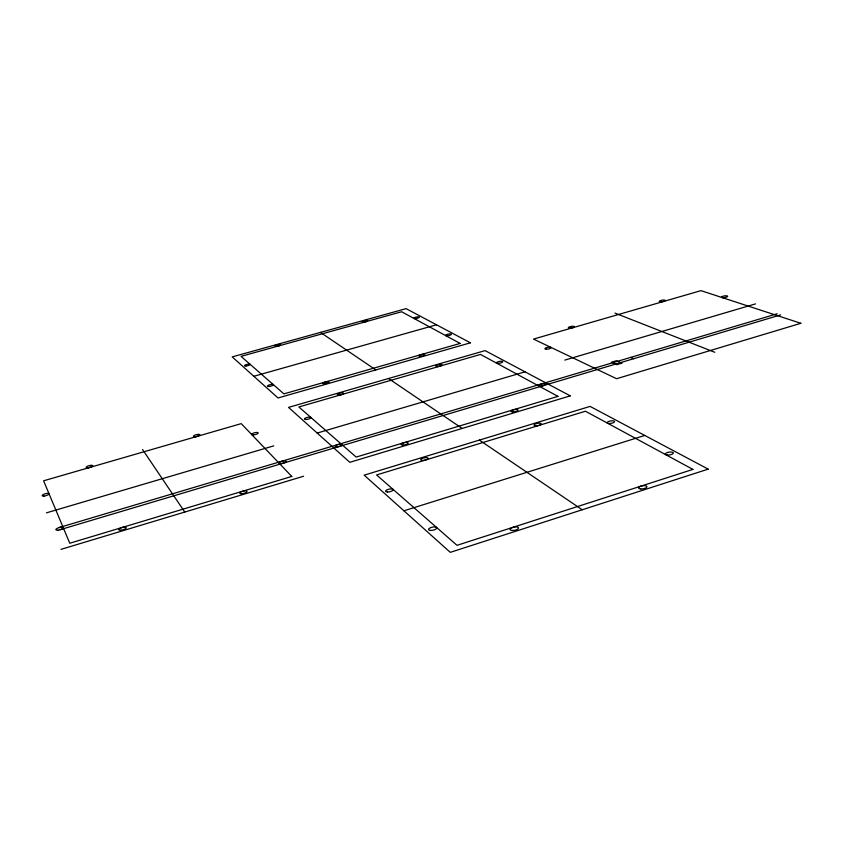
<?xml version="1.0" encoding="UTF-8"?>
<svg xmlns="http://www.w3.org/2000/svg" width="843" height="843" viewBox="0 0 843 843"><rect width="100%" height="100%" fill="white"/><g stroke="black" fill="none" stroke-linecap="round" stroke-linejoin="round"><path stroke-width="1.26" d="M403.913 510.795L644.779 435.452M60.97 549.373L303.606 476.232M59.99 529.741L780.618 314.903M59.094 527.57L777.162 313.775M46.439 512.85L273.754 445.863M317.189 433.06L525.01 371.826M564.799 360.098L755.528 303.891M253.827 376.284L436.505 324.797M614.968 313.101L714.78 352.29M630.606 357.411L633.609 358.728M320.456 332.405L375.83 369.929M388.507 378.518L462.185 428.434M479.393 440.099L582.228 509.773M142.572 449.54L184.765 512.059M692.914 469.403L457.011 545.326L376.579 474.957L585.453 411.236L692.914 469.403M708.173 469.129L450.278 552.355L364.165 475.167L590.089 406.4L708.173 469.129M570.258 395.862L349.813 462.312L288.538 407.39L485.094 350.614L570.258 395.862M291.783 476.443L69.769 543.24L43.604 480.805L241.246 423.629L291.783 476.443M557.961 396.368L356.146 457.075L298.865 406.958L480.478 354.429L557.961 396.368M800.85 323.291L616.602 378.718L533.514 339.086L700.965 290.645L800.85 323.291M621.807 363.175L616.77 364.682L611.386 362.216L616.391 360.72L621.807 363.175M460.13 343.428L283.901 393.871L241.035 356.368L401.626 311.762L460.13 343.428M470.415 342.816L278.032 397.97L232.204 356.895L406.094 308.643L470.415 342.816M403.007 445.072A3.625 1.149 -11.9 0 0 408.181 442.996A3.625 1.149 -11.9 0 0 402.722 443.102A3.625 1.149 -11.9 0 0 403.007 445.072M512.86 411.911A3.551 1.096 -10.6 0 0 517.992 410.014A3.551 1.096 -10.6 0 0 512.628 410.014A3.551 1.096 -10.6 0 0 512.86 411.911M498.065 363.386A3.214 0.896 -10.7 0 0 502.723 361.742A3.214 0.896 -10.7 0 0 497.907 361.837A3.214 0.896 -10.7 0 0 498.065 363.386M540.015 386.168A3.425 1.012 -10.3 0 0 545.126 384.45A3.425 1.012 -10.3 0 0 540.11 384.355A3.425 1.012 -10.3 0 0 540.015 386.168M338.897 395.093A3.203 0.896 -12.4 0 0 343.586 393.344A3.203 0.896 -12.4 0 0 338.854 393.512A3.203 0.896 -12.4 0 0 338.897 395.093M437.401 366.547A3.151 0.864 -11.4 0 0 442.059 364.935A3.151 0.864 -11.4 0 0 437.433 365.019A3.151 0.864 -11.4 0 0 437.401 366.547M336.789 446.864A3.551 1.096 -12.7 0 0 341.973 444.841A3.551 1.096 -12.7 0 0 336.757 444.935A3.551 1.096 -12.7 0 0 336.789 446.864M306.178 419.477A3.33 0.959 -12.8 0 0 310.888 417.57A3.33 0.959 -12.8 0 0 305.851 417.854A3.33 0.959 -12.8 0 0 306.178 419.477M546.38 349.234A3.193 0.885 -10.3 0 0 551.132 347.685A3.193 0.885 -10.3 0 0 546.443 347.674A3.193 0.885 -10.3 0 0 546.38 349.234M660.68 301.868A3.056 0.79 -9.2 0 0 665.253 300.508A3.056 0.79 -9.2 0 0 660.764 300.477A3.056 0.79 -9.2 0 0 660.68 301.868M569.857 328.19A3.087 0.822 -10 0 0 574.42 326.715A3.087 0.822 -10 0 0 569.847 326.747A3.087 0.822 -10 0 0 569.857 328.19M723.083 297.632A3.14 0.811 -8.6 0 0 727.688 296.241A3.14 0.811 -8.6 0 0 722.978 296.22A3.14 0.811 -8.6 0 0 723.083 297.632M245.956 365.988A2.898 0.727 -13.1 0 0 250.139 364.408A2.898 0.727 -13.1 0 0 245.85 364.724A2.898 0.727 -13.1 0 0 245.956 365.988M269.012 386.473A3.066 0.811 -13 0 0 273.406 384.766A3.066 0.811 -13 0 0 268.833 385.072A3.066 0.811 -13 0 0 269.012 386.473M363.639 322.1A2.761 0.664 -12 0 0 367.643 320.688A2.761 0.664 -12 0 0 363.544 320.941A2.761 0.664 -12 0 0 363.639 322.1M276.525 346.325A2.803 0.685 -12.7 0 0 280.54 344.829A2.803 0.685 -12.7 0 0 276.335 345.156A2.803 0.685 -12.7 0 0 276.525 346.325M446.99 335.788A2.961 0.759 -11.2 0 0 451.353 334.313A2.961 0.759 -11.2 0 0 446.99 334.439A2.961 0.759 -11.2 0 0 446.99 335.788M415.156 318.591A2.803 0.685 -11.5 0 0 419.319 317.21A2.803 0.685 -11.5 0 0 415.251 317.358A2.803 0.685 -11.5 0 0 415.156 318.591M420.309 356.273A3.056 0.811 -11.5 0 0 424.851 354.713A3.056 0.811 -11.5 0 0 420.394 354.819A3.056 0.811 -11.5 0 0 420.309 356.273M324.407 383.797A3.119 0.843 -12.5 0 0 328.981 382.121A3.119 0.843 -12.5 0 0 324.418 382.3A3.119 0.843 -12.5 0 0 324.407 383.797M44.005 496.074A3.572 1.022 -15.7 0 0 49.042 493.798A3.572 1.022 -15.7 0 0 43.741 494.314A3.572 1.022 -15.7 0 0 44.005 496.074M57.872 530.173A3.815 1.17 -16 0 0 63.225 527.644A3.815 1.17 -16 0 0 57.535 528.161A3.815 1.17 -16 0 0 57.872 530.173M195.186 436.748A3.319 0.927 -14 0 0 199.833 434.767A3.319 0.927 -14 0 0 194.838 435.167A3.319 0.927 -14 0 0 195.186 436.748M87.967 467.802A3.414 0.959 -15.1 0 0 92.719 465.673A3.414 0.959 -15.1 0 0 87.567 466.19A3.414 0.959 -15.1 0 0 87.967 467.802M280.909 463.576A3.593 1.117 -13.3 0 0 286.03 461.427A3.593 1.117 -13.3 0 0 280.645 461.658A3.593 1.117 -13.3 0 0 280.909 463.576M253.364 434.893A3.372 0.969 -13.4 0 0 258.211 432.933A3.372 0.969 -13.4 0 0 253.216 433.197A3.372 0.969 -13.4 0 0 253.364 434.893M241.625 493.745A3.751 1.201 -13.9 0 0 247.041 491.437A3.751 1.201 -13.9 0 0 241.498 491.627A3.751 1.201 -13.9 0 0 241.625 493.745M120.697 530.226A3.878 1.233 -15.5 0 0 126.26 527.718A3.878 1.233 -15.5 0 0 120.581 528.045A3.878 1.233 -15.5 0 0 120.697 530.226M387.58 492.006A3.909 1.338 -12.3 0 0 393.207 489.678A3.909 1.338 -12.3 0 0 387.337 489.688A3.909 1.338 -12.3 0 0 387.58 492.006M430.826 530.437A4.226 1.56 -11.8 0 0 436.811 527.834A4.226 1.56 -11.8 0 0 430.383 527.771A4.226 1.56 -11.8 0 0 430.826 530.437M536.032 425.841A3.678 1.18 -10.3 0 0 541.301 423.86A3.678 1.18 -10.3 0 0 535.705 423.829A3.678 1.18 -10.3 0 0 536.032 425.841M422.743 460.457A3.751 1.222 -11.7 0 0 428.075 458.286A3.751 1.222 -11.7 0 0 422.385 458.371A3.751 1.222 -11.7 0 0 422.743 460.457M667.235 455.041A4.089 1.412 -8.5 0 0 673.357 453.028A4.089 1.412 -8.5 0 0 667.329 452.565A4.089 1.412 -8.5 0 0 667.235 455.041M609.078 423.492A3.783 1.222 -9.4 0 0 614.6 421.553A3.783 1.222 -9.4 0 0 608.92 421.374A3.783 1.222 -9.4 0 0 609.078 423.492M640.775 488.961A4.268 1.549 -8.8 0 0 646.95 486.674A4.268 1.549 -8.8 0 0 640.459 486.295A4.268 1.549 -8.8 0 0 640.775 488.961M512.302 530.479A4.331 1.633 -10.6 0 0 518.55 527.939A4.331 1.633 -10.6 0 0 512.007 527.644A4.331 1.633 -10.6 0 0 512.302 530.479"/></g></svg>
